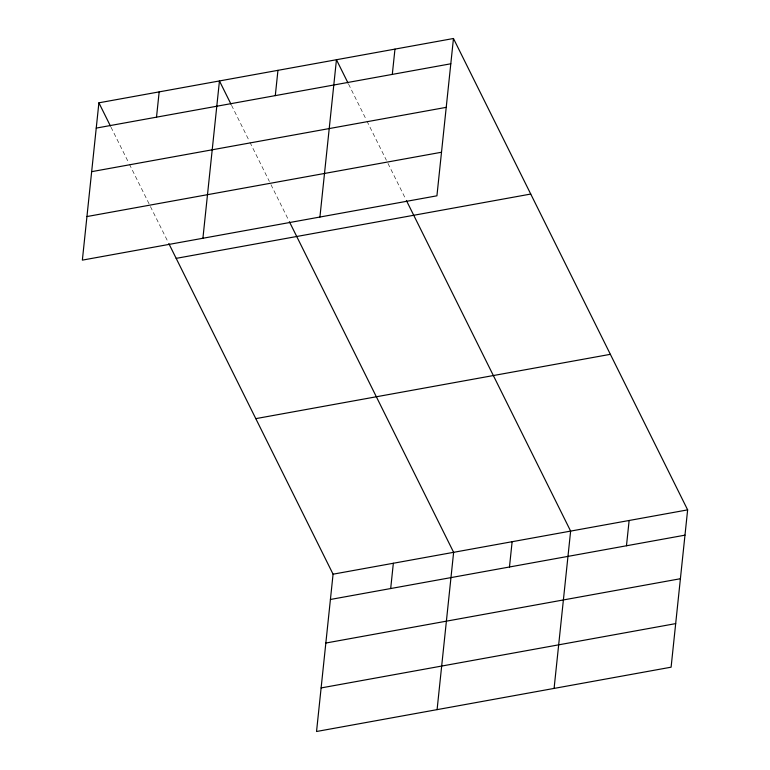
<?xml version="1.0" encoding="UTF-8"?>
<svg xmlns="http://www.w3.org/2000/svg" width="770" height="770" viewBox="0 0 770 770"><rect width="100%" height="100%" fill="white"/><g stroke="black" fill="none" stroke-linecap="round" stroke-linejoin="round"><path stroke-width="0.58" stroke-dasharray="3.85 2.89" d="M348.55 84.065L366.424 120.043M366.944 121.102L386.396 160.256M387.974 163.423L405.848 199.401M231.539 105.288L249.413 141.266M249.942 142.325L269.394 181.479M270.963 184.646L288.837 220.624M110.986 127.156L128.859 163.134M129.389 164.193L149.361 204.397M150.419 206.514L168.293 242.492"/><path stroke-width="1.16" d="M98.897 102.814L82.361 260.125L436.927 195.811L453.463 38.5L98.897 102.814L110.466 126.097M156.512 117.165L159.169 91.88M202.914 238.257L219.45 80.946L231.019 104.229M275.294 95.615L277.951 70.34M319.925 217.034L336.452 59.723L348.021 83.006M168.813 243.551L333.073 574.189L316.537 731.5L671.103 667.186L687.639 509.875L453.463 38.5M392.305 74.392L394.962 49.116M390.688 588.54L393.345 563.255M437.091 709.632L453.626 552.321L289.366 221.683M509.471 566.99L512.127 541.714M554.092 688.409L570.628 531.098L406.377 200.46M626.472 545.766L629.138 520.491M96.24 128.099L450.806 63.785M91.659 171.662L446.225 107.348M86.943 216.553L441.508 152.239M176.176 258.364L530.742 194.05M255.794 418.639L610.36 354.325M333.073 574.189L687.639 509.875M330.417 599.474L684.982 535.16M325.835 643.037L680.401 578.722M321.119 687.928L675.685 623.613"/></g></svg>
